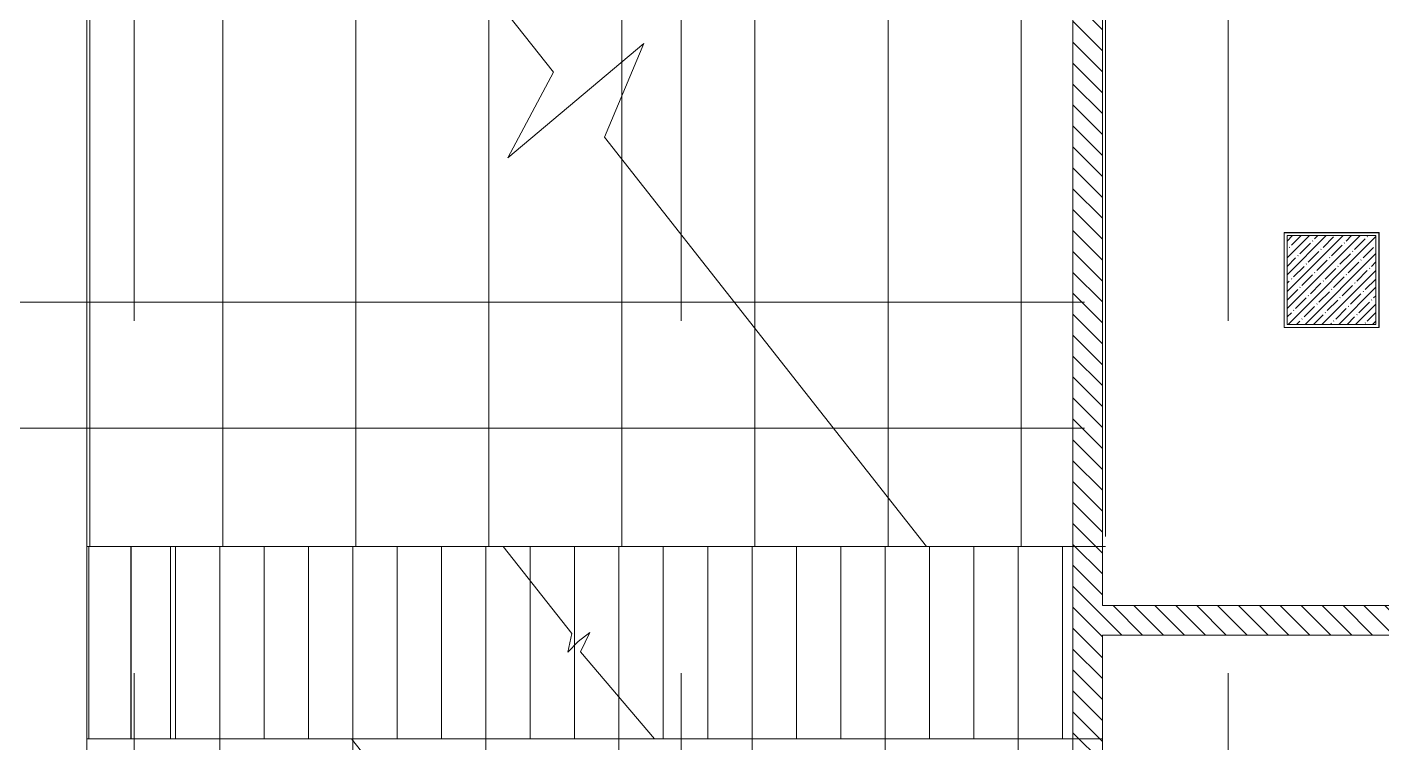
# Model space of a CAD drawing. Header units: millimetres. Extents: x -7229 to 193500, y -8553 to 29000.
# Drawn here: x 157260 to 166423, y 19172 to 24009 of the extents above; entities that cross this region are included whole.
import ezdxf

# ---------------------------------------------------------------- set-up
doc = ezdxf.new("R2010")
doc.units = ezdxf.units.MM
doc.linetypes.add('Осевая', pattern=[15875, 3175, -2381.25, 7937.5, -2381.25])
for name, color, linetype, lineweight in [('A-DETL-2', 7, 'Continuous', 9), ('I-WALL-5', 7, 'Continuous', 9), ('S-COLS-2', 7, 'Continuous', 9), ('S-STRS-2', 7, 'Continuous', 9), ('Оси-2', 7, 'Осевая', 9)]:
    doc.layers.add(name, color=color, linetype=linetype, lineweight=lineweight)
doc.layers.add('A-FLOR-3', color=7, linetype='Continuous', lineweight=9, true_color=0xaaaaaa)
pattern_1 = [(135, (135772.9, 0), (-70.71068, -70.71068), [])]

# ---------------------------------------------------------------- blocks, each defined once
blk = doc.blocks.new('Перекрытия 3 - Перекрытия 4-20977624-План зашивки приборов отопления в осях 1-12')
at = {"layer": 'S-STRS-2'}
h = blk.add_hatch(dxfattribs=at)
h.set_pattern_fill('FP_114', color=256, style=0, pattern_type=2)
h.set_pattern_definition([(45, (0, 0), (-57.02463, 57.02463), []), (45, (57.025, 0), (-57.02463, 57.02463), [100.806, -20.161, 3.353, -16.808])])
h.paths.add_polyline_path([(23710, 26450), (25033.8, 26450), (25033.8, 26500), (23710, 26500), (23710, 26493.4)])
h.paths.add_polyline_path([(26410, 26450), (26410, 26500), (25810, 26500), (25810, 26450), (25819.5, 26450)])
for p, q in [((23710, 26500), (25033.8, 26500)), ((23710, 26500), (23710, 26450)), ((25033.8, 26500), (25033.8, 26450)), ((25810, 26500), (25810, 26450)), ((26410, 26500), (26410, 26450)), ((21910, 26340), (21910, 20500)), ((22810, 20500), (22810, 26340)), ((23710, 20500), (23710, 26340)), ((24610, 20500), (24610, 26340)), ((25510, 20500), (25510, 26340)), ((26410, 20500), (26410, 26340)), ((27310, 20500), (27310, 26340)), ((28210, 20500), (28210, 26340)), ((28560, 20500), (28560, 26340)), ((22810, 20500), (21910, 20500)), ((23710, 20500), (22810, 20500)), ((24610, 20500), (23710, 20500)), ((25510, 20500), (24610, 20500)), ((26410, 20500), (25510, 20500)), ((27310, 20500), (26410, 20500)), ((28210, 20500), (27310, 20500)), ((28560, 20500), (28210, 20500))]:
    blk.add_line(p, q, dxfattribs=at)
blk = doc.blocks.new('BSC_Колонна _Прямоугольная - 600х600-V190-План зашивки приборов отопления в осях 1-12')
at = {"layer": 'S-COLS-2'}
h = blk.add_hatch(dxfattribs=at)
h.set_pattern_fill('FP_192', color=256, style=0, pattern_type=2)
h.set_pattern_definition([(45, (-30310, -22300), (-57.02463, 57.02463), []), (45, (-30252.975, -22300), (-57.02463, 57.02463), [100.806, -20.161, 3.353, -16.808])])
h.paths.add_polyline_path([(-300, -300), (300, -300), (300, 300), (-300, 300), (-300, -289.3)])
for p, q in [((300, 300), (-300, 300)), ((-300, 300), (-300, -300)), ((300, -300), (300, 300)), ((-300, -300), (300, -300))]:
    blk.add_line(p, q, dxfattribs=at)
blk = doc.blocks.new('Перекрытия 2 - Перекрытия 4-32990152-План зашивки приборов отопления в осях 1-12')
at = {"layer": 'S-STRS-2'}
for p, q in [((21910, 19180), (22810, 19180)), ((21910, 19180), (21910, 15341)), ((22810, 19180), (23710, 19180)), ((22810, 15341), (22810, 19180)), ((23710, 19180), (24610, 19180)), ((23710, 15341), (23710, 19180)), ((24610, 19180), (25510, 19180)), ((24610, 15341), (24610, 19180)), ((25510, 19180), (26410, 19180)), ((25510, 15341), (25510, 19180)), ((26410, 19180), (27310, 19180)), ((26410, 15341), (26410, 19180)), ((27310, 19180), (28210, 19180)), ((27310, 15341), (27310, 19180)), ((28210, 19180), (28580, 19180)), ((28210, 15341), (28210, 19180)), ((28580, 19180), (28580, 15341))]:
    blk.add_line(p, q, dxfattribs=at)
blk = doc.blocks.new('BSC_Колонна _Прямоугольная - 600х600-V222-План зашивки приборов отопления в осях 1-12')
at = {"layer": 'S-COLS-2'}
for p, q in [((300, 300), (-300, 300)), ((-300, 300), (-300, -300)), ((300, -300), (300, 300)), ((-300, -300), (300, -300))]:
    blk.add_line(p, q, dxfattribs=at)

msp = doc.modelspace()

# ---------------------------------------------------------------- hatches: boundary and pattern name
at = {"layer": 'I-WALL-5'}
h = msp.add_hatch(dxfattribs=at)
h.set_pattern_fill('FP_131', color=256, style=0, pattern_type=2)
h.set_pattern_definition(pattern_1)
h.paths.add_polyline_path([(164532.9, 15200), (164532.9, 26500), (164332.9, 26500), (164332.9, 15200)])
h = msp.add_hatch(dxfattribs=at)
h.set_pattern_fill('FP_131', color=256, style=0, pattern_type=2)
h.set_pattern_definition(pattern_1)
h.paths.add_polyline_path([(169162.9, 19900), (169782.9, 19900), (169782.9, 20100), (164532.9, 20100), (164532.9, 19900), (168991, 19900)])

# ---------------------------------------------------------------- linework, layer by layer
at = {"layer": 'A-DETL-2'}
for p, q in [((158657, 26450), (160819.4, 23704.1)), ((164332.9, 20500), (164332.9, 26450)), ((160511, 23126.8), (161430.2, 23898.2)), ((161430.2, 23898.2), (161165.3, 23264.9)), ((160819.4, 23704.1), (160511, 23126.8)), ((161165.3, 23264.9), (163342.8, 20500)), ((157662.9, 20500), (164553.9, 20500)), ((157662.9, 19200), (157662.9, 20500)), ((157962.9, 20500), (157962.9, 19200)), ((158262.9, 20500), (158262.9, 19200)), ((158562.9, 20500), (158562.9, 19200)), ((158862.9, 20500), (158862.9, 19200)), ((159162.9, 20500), (159162.9, 19200)), ((159462.9, 20500), (159462.9, 19200)), ((159762.9, 20500), (159762.9, 19200)), ((160062.9, 20500), (160062.9, 19200)), ((160362.9, 20500), (160362.9, 19200)), ((164332.9, 20500), (160480.3, 20500)), ((160480.3, 20500), (160943.3, 19912)), ((160662.9, 20500), (160662.9, 19200)), ((160962.9, 20500), (160962.9, 19200)), ((161262.9, 20500), (161262.9, 19200)), ((161562.9, 20500), (161562.9, 19200)), ((161862.9, 20500), (161862.9, 19200)), ((162162.9, 20500), (162162.9, 19200)), ((162462.9, 20500), (162462.9, 19200)), ((162762.9, 20500), (162762.9, 19200)), ((163062.9, 20500), (163062.9, 19200)), ((163342.8, 20500), (164332.9, 20500)), ((163362.9, 20500), (163362.9, 19200)), ((163662.9, 20500), (163662.9, 19200)), ((163962.9, 20500), (163962.9, 19200)), ((164262.9, 20500), (164262.9, 19200)), ((164332.9, 20500), (164332.9, 19200)), ((164332.9, 19200), (164332.9, 20500)), ((160943.3, 19912), (160916.2, 19786)), ((160986.9, 19856.7), (161065.5, 19918.6)), ((161065.5, 19918.6), (161002.5, 19788)), ((160916.2, 19786), (160986.9, 19856.7)), ((161002.5, 19788), (161504.1, 19200)), ((164532.9, 19200), (157662.9, 19200)), ((164332.9, 19200), (159453.8, 19200)), ((159453.8, 19200), (160842.1, 17437.1)), ((161504.1, 19200), (164332.9, 19200)), ((164332.9, 15231), (164332.9, 19200))]:
    msp.add_line(p, q, dxfattribs=at)
at = {"layer": 'A-FLOR-3'}
for p, q in [((164552.9, 26480), (164552.9, 20567.7)), ((157662.9, 19200), (157662.9, 26340)), ((165762.9, 21980), (165762.9, 22620)), ((165762.9, 22620), (166402.9, 22620)), ((166402.9, 22620), (166402.9, 21980)), ((166402.9, 21980), (165762.9, 21980)), ((157677.9, 20500), (157682.9, 20500)), ((157677.9, 19200), (157677.9, 20500)), ((157962.2, 19200), (157962.2, 20500)), ((158230.1, 20500), (158230.1, 19200))]:
    msp.add_line(p, q, dxfattribs=at)
at = {"layer": 'I-WALL-5'}
for p, q in [((164532.9, 26500), (164532.9, 20100)), ((164553.9, 20567.7), (164553.9, 26479)), ((166403.9, 22621), (165761.9, 22621)), ((165761.9, 22621), (165761.9, 21979)), ((166403.9, 21979), (166403.9, 22621)), ((165761.9, 21979), (166403.9, 21979)), ((164332.9, 19200), (164332.9, 20500)), ((169182.9, 20100), (164532.9, 20100)), ((164532.9, 19900), (164532.9, 15200)), ((164532.9, 19900), (169782.9, 19900))]:
    msp.add_line(p, q, dxfattribs=at)
at = {"layer": 'Оси-2'}
for p, q in [((157982.9, 593.7), (157982.9, 24898.1)), ((161682.9, 593.7), (161682.9, 24898.1)), ((165382.9, 593.7), (165382.9, 24898.1)), ((135044.1, 22150), (171808.9, 22150)), ((135044.1, 21300), (171808.9, 21300))]:
    msp.add_line(p, q, dxfattribs=at)

# ---------------------------------------------------------------- block references
at = {"layer": 'S-COLS-2'}
for name in ['BSC_Колонна _Прямоугольная - 600х600-V190-План зашивки приборов отопления в осях 1-12', 'BSC_Колонна _Прямоугольная - 600х600-V222-План зашивки приборов отопления в осях 1-12']:
    msp.add_blockref(name, (166082.9, 22300), dxfattribs=at)
at = {"layer": 'S-STRS-2'}
for name, p in [('Перекрытия 3 - Перекрытия 4-20977624-План зашивки приборов отопления в осях 1-12', (135772.9, 0)), ('Перекрытия 2 - Перекрытия 4-32990152-План зашивки приборов отопления в осях 1-12', (135752.9, 20))]:
    msp.add_blockref(name, p, dxfattribs=at)

doc.saveas('drawing.dxf')
